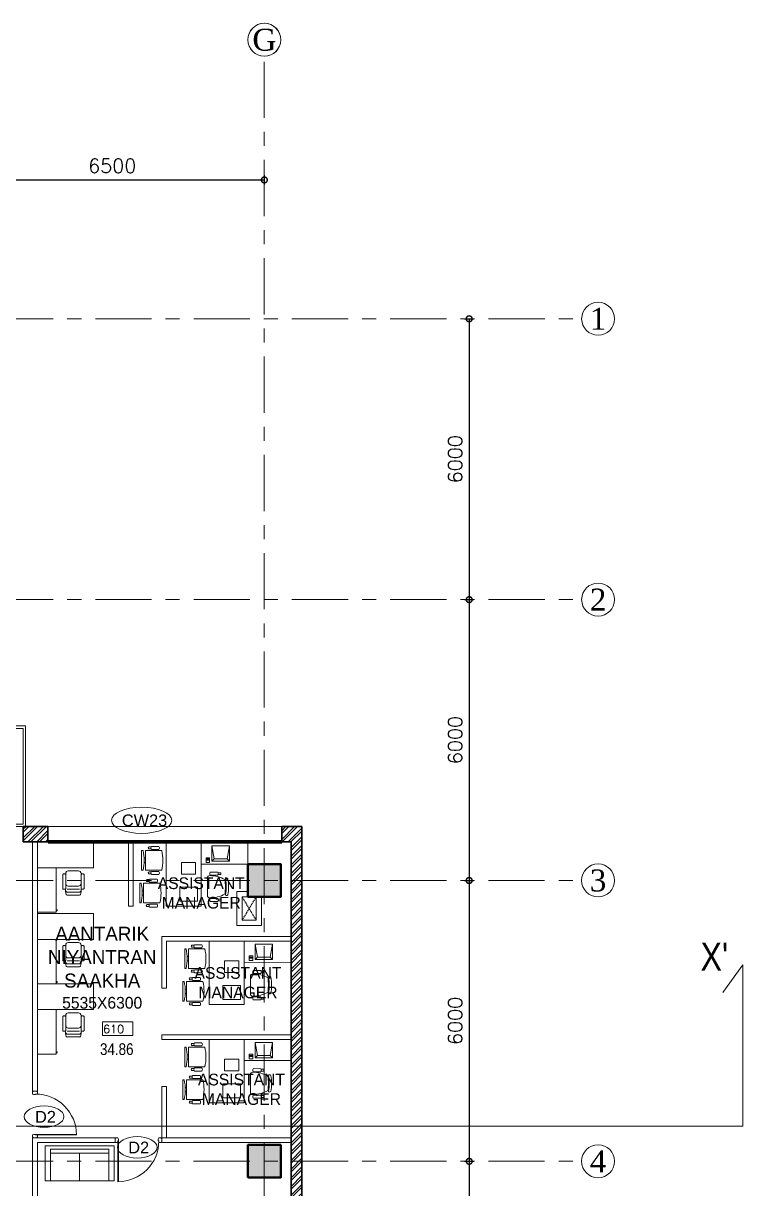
# Model space of a CAD drawing. Header units: millimetres. Extents: x 24487468 to 24959437, y -333213 to 842934.
# Drawn here: x 24750097 to 24765468, y 316038 to 340937 of the extents above; entities that cross this region are included whole.
import ezdxf
from ezdxf.enums import TextEntityAlignment as Align

# ---------------------------------------------------------------- set-up
doc = ezdxf.new("R2010")
doc.units = ezdxf.units.MM
doc.header["$MEASUREMENT"] = 0
doc.header["$PDMODE"] = 3
for name, pattern in [('ACAD_ISO10W100', [18.5, 12, -3, 0.5, -3]), ('BORDERX2', [3.5, 1, -0.5, 1, -0.5, 0, -0.5]), ('Centreline', [21, 12, -3, 3, -3]), ('DASHED2', [0.375, 0.25, -0.125])]:
    doc.linetypes.add(name, pattern=pattern)
doc.layers.get('0').update_dxf_attribs({"lineweight": 5})
for name, color, linetype, lineweight in [('A 0.13 dw', 175, 'Continuous', 5), ('A 0.13furniture', 30, 'Continuous', 0), ('AREA', 7, 'Continuous', 5), ('CENLINE', 220, 'ACAD_ISO10W100', 5), ('COLUMN', 12, 'Continuous', 40), ('DIM', 183, 'Continuous', 5), ('GRID', 205, 'BORDERX2', 5), ('HACTH', 8, 'Continuous', 0), ('hatch', 9, 'Continuous', 0), ('p1 plan grid lck', 6, 'Continuous', 5), ('room number', 99, 'Continuous', 20), ('text', 7, 'Continuous', 15), ('TEXT ROOM', 3, 'Continuous', 15), ('wall', 53, 'Continuous', 15), ('Wall1', 37, 'Continuous', 30), ('WALL2', 4, 'Continuous', 15), ('win shutters', 140, 'Continuous', 25), ('WINDOWS', 4, 'Continuous', 9)]:
    doc.layers.add(name, color=color, linetype=linetype, lineweight=lineweight)
doc.layers.add('A-BTEXT', color=57, linetype='Continuous')
doc.styles.add('arial', font='times.ttf')
doc.styles.add('ATTR', font='romans.shx', dxfattribs={"width": 0.8, "height": 0.48})
doc.styles.add('ordinary', font='arial.ttf')
doc.styles.add('ROMANS', font='romans__.ttf')
doc.styles.add('Tahoma', font='technic_.ttf')
doc.dimstyles.new('DIM100', dxfattribs={"dimtxt": 300, "dimasz": 250, "dimexe": 100, "dimexo": 100, "dimgap": 150, "dimtad": 1, "dimdec": 0, "dimrnd": 5, "dimzin": 0, "dimdsep": 46, "dimtxsty": 'ROMANS', "dimblk": 'DOTSMALL', "dimcen": 0.09, "dimclrd": 256, "dimclre": 256, "dimclrt": 7, "dimadec": 0, "dimazin": 0, "dimtfac": 1, "dimtdec": 0, "dimtix": 1, "dimtofl": 0, "dimtmove": 1, "dimatfit": 3, "dimfxl": 100, "dimfxlon": 1, "dimtolj": 1, "dimtzin": 0, "dimarcsym": 0})

# ---------------------------------------------------------------- blocks, each defined once
blk = doc.blocks.new('column 350')
at = {"layer": 'COLUMN', "ltscale": 100}
h = blk.add_hatch(color=256, dxfattribs=at)
h.dxf.hatch_style = 1
h.paths.add_polyline_path([(1327.5, 1037.5), (627.5, 1037.5), (627.5, 337.5), (1327.5, 337.5)])
blk.add_lwpolyline([(627.5, 1037.5), (1327.5, 1037.5), (1327.5, 337.5), (627.5, 337.5)], close=True, dxfattribs=at)
blk = doc.blocks.new('grid letter-flat-4-flat-1')
at = {"layer": 'GRID', "linetype": 'Continuous'}
blk.add_circle((0, 374.75), 281.25, dxfattribs=at)
blk = doc.blocks.new('Door1000-flat-3')
at = {"layer": 'A 0.13 dw'}
for p, q in [((-38, 0), (-38, -12)), ((38, 0), (-38, 0)), ((-38, -12), (-50, -12)), ((-50, -12), (-50, -63)), ((-50, -63), (-25, -75)), ((-25, -75), (12, -75)), ((12, -75), (12, -63)), ((12, -63), (50, -63)), ((38, -12), (38, 0)), ((50, -12), (38, -12)), ((50, -63), (50, -12)), ((-50, -937), (-25, -925)), ((-50, -988), (-50, -937)), ((-38, -988), (-50, -988)), ((-38, -1000), (-38, -988)), ((-25, -925), (12, -925)), ((12, -925), (12, -937)), ((12, -925), (886, -925)), ((12, -937), (50, -937)), ((12, -937), (886, -937)), ((50, -988), (38, -988)), ((38, -988), (38, -1000)), ((50, -937), (50, -988)), ((38, -1000), (-38, -1000))]:
    blk.add_line(p, q, dxfattribs=at)
blk.add_lwpolyline([(886, -937), (886, -937, 0.414214), (12, -63)], format="xyb", dxfattribs=at)
blk = doc.blocks.new('Production Armchair 1-flat-3-flat-1')
at = {"layer": 'A 0.13furniture'}
for p, q in [((175, 302), (224, 302)), ((175, 262), (225, 262)), ((231, 315), (393, 315)), ((231, 250), (393, 250)), ((454, 189), (454, -188)), ((231, -248), (393, -248)), ((175, -261), (225, -261)), ((175, -300), (224, -300)), ((231, -313), (393, -313))]:
    blk.add_line(p, q, dxfattribs=at)
for centre, radius, start, end in [((185, 282), 21.8, 114.8953, 245.3358), ((284, 282), 62.8, 148.9511, 211.0489), ((340, 282), 62.8, 328.9511, 31.0489), ((804, 0), 804, 167.6021, 192.3979), ((44, 156), 30.3, 34.2916, 145.7084), ((854, 0), 804, 167.6021, 192.3979), ((1965, 0), 1896, 175.3453, 184.606), ((402, -433), 672, 89.8784, 119.0931), ((405, 190), 48.9, 359.252, 92.1864), ((44, -156), 30.3, 214.2902, 325.7098), ((402, 435), 672, 240.894, 270.1219), ((284, -281), 62.8, 148.9511, 211.0489), ((340, -281), 62.8, 328.9511, 31.0489), ((405, -188), 48.9, 267.8132, 0.748), ((185, -280), 21.8, 114.6645, 245.1044)]:
    blk.add_arc(centre, radius, start, end, dxfattribs=at)
at = {"layer": 'A 0.13furniture', "style": 'ATTR', "text_generation_flag": 4, "width": 0.8, "flags": 9}
blk.add_attdef('ESTCODE', (0, 0), '', height=0.126, rotation=270, dxfattribs=at)
blk = doc.blocks.new('Executive Armchair 1-flat-5-flat-1')
at = {"layer": 'A 0.13furniture'}
for p, q in [((-207.9205, 299.7425), (-369.9195, 299.7425)), ((-152.609, 286.8125), (-201.71775, 286.7925)), ((-80.00175, 209.8875), (-430.05475, 209.8875)), ((-207.9205, 234.94), (-369.9195, 234.94)), ((-152.68875, 247.275), (-200.6105, 247.28)), ((-80.00175, -209.89), (-80.00175, 209.8875)), ((-53.85975, 45), (-80.00175, 45)), ((0, 210), (-30.0025, 210)), ((0, 210), (0, -210)), ((-80.00175, -209.89), (-430.001, -209.89)), ((-207.9205, -234.9425), (-369.9195, -234.9425)), ((-152.68875, -247.2775), (-200.6105, -247.2825)), ((-80.00175, -45), (-53.8405, -45)), ((0, -210), (-30.0025, -210)), ((-207.9205, -299.745), (-369.9195, -299.745)), ((-152.609, -286.815), (-201.71775, -286.795))]:
    blk.add_line(p, q, dxfattribs=at)
for centre, radius, start, end in [((-316.09875, 267.3425), 62.82115, 148.951400001, 211.048700002), ((-261.74125, 267.3425), 62.82123, 328.951400001, 31.04859), ((-161.7745, 267.0625), 21.77348, 294.664000001, 65.104889999), ((439.44675, 0.11), 894.44925, 166.435999999, 193.5788), ((839.5795, 0), 894.58, 166.423299999, 193.576700001), ((-316.099, -267.3425), 62.821, 148.951299998, 211.048700002), ((-261.741, -267.3425), 62.821, 328.951299998, 31.04867), ((-161.7745, -267.065), 21.77342, 294.894900003, 65.336150001)]:
    blk.add_arc(centre, radius, start, end, dxfattribs=at)
at = {"layer": 'A 0.13furniture', "style": 'ATTR', "text_generation_flag": 4, "width": 0.8, "flags": 9}
blk.add_attdef('ESTCODE', (0, 0), '', height=0.1199, rotation=90, dxfattribs=at)
blk = doc.blocks.new('Executive Armchair 1-flat-6-flat-1')
at = {"layer": 'A 0.13furniture'}
for p, q in [((-207.9205, 299.7425), (-369.9195, 299.7425)), ((-152.609, 286.8125), (-201.71775, 286.7925)), ((-80.00175, 209.8875), (-430.05475, 209.8875)), ((-207.9205, 234.94), (-369.9195, 234.94)), ((-152.68875, 247.275), (-200.6105, 247.28)), ((-80.00175, -209.89), (-80.00175, 209.8875)), ((-53.85975, 45), (-80.00175, 45)), ((0, 210), (-30.0025, 210)), ((0, 210), (0, -210)), ((-80.00175, -209.89), (-430.001, -209.89)), ((-207.9205, -234.9425), (-369.9195, -234.9425)), ((-152.68875, -247.2775), (-200.6105, -247.2825)), ((-80.00175, -45), (-53.8405, -45)), ((0, -210), (-30.0025, -210)), ((-207.9205, -299.745), (-369.9195, -299.745)), ((-152.609, -286.815), (-201.71775, -286.795))]:
    blk.add_line(p, q, dxfattribs=at)
for centre, radius, start, end in [((-316.09875, 267.3425), 62.82115, 148.951400001, 211.048700002), ((-261.74125, 267.3425), 62.82123, 328.951400001, 31.04859), ((-161.7745, 267.0625), 21.77348, 294.664000001, 65.104889999), ((439.44675, 0.11), 894.44925, 166.435999999, 193.5788), ((839.5795, 0), 894.58, 166.423299999, 193.576700001), ((-316.099, -267.3425), 62.821, 148.951299998, 211.048700002), ((-261.741, -267.3425), 62.821, 328.951299998, 31.04867), ((-161.7745, -267.065), 21.77342, 294.894900003, 65.336150001)]:
    blk.add_arc(centre, radius, start, end, dxfattribs=at)
at = {"layer": 'A 0.13furniture', "style": 'ATTR', "text_generation_flag": 4, "width": 0.8, "flags": 9}
blk.add_attdef('ESTCODE', (0, 0), '', height=0.1199, rotation=90, dxfattribs=at)
blk = doc.blocks.new('ASD-flat-1-flat-1')
at = {"layer": 'A 0.13furniture'}
for p, q in [((552383, -73628), (551383, -73628)), ((551383, -73628), (551383, -74078)), ((551777, -74017), (551777, -73692)), ((551827, -73967), (551777, -73692)), ((551777, -73692), (552152, -73692)), ((552152, -73692), (552102, -73967)), ((552152, -73692), (552152, -74017)), ((552202, -73942), (552202, -74042)), ((552277, -73942), (552202, -73942)), ((552277, -74042), (552277, -73942)), ((551383, -74078), (552383, -74078)), ((551777, -74017), (551827, -73967)), ((552152, -74017), (551777, -74017)), ((552102, -73967), (551827, -73967)), ((552102, -73967), (552152, -74017)), ((552202, -74042), (552277, -74042)), ((552214, -73967), (552214, -73992)), ((552264, -73967), (552214, -73967)), ((552214, -73992), (552264, -73992)), ((552239, -73967), (552239, -73992)), ((552264, -73992), (552264, -73967))]:
    blk.add_line(p, q, dxfattribs=at)
for points in [[(553133, -73628), (553133, -74978), (552383, -74978), (552383, -73628)], [(552801, -74296), (552501, -74296), (552501, -74046), (552801, -74046)], [(552839, -74871), (552464, -74871), (552464, -74571), (552839, -74571)]]:
    blk.add_lwpolyline(points, close=True, dxfattribs=at)
for name, p in [('Executive Armchair 1-flat-6-flat-1', (553655, -74001)), ('Production Armchair 1-flat-3-flat-1', (551797, -74565)), ('Executive Armchair 1-flat-5-flat-1', (553696, -74699))]:
    blk.add_blockref(name, p, dxfattribs=at)
at = {"layer": 'A 0.13furniture', "style": 'ATTR', "width": 0.8, "flags": 9}
blk.add_attdef('ESTCODE', (551777, -73692), '', height=0.00147, dxfattribs=at)
blk = doc.blocks.new('tt1')
at = {"layer": 'A 0.13furniture'}
for p, q in [((-1136, 904), (-1136, 641)), ((-1078, 902), (-1078, 639)), ((-1012, 901), (-1012, 640))]:
    blk.add_line(p, q, dxfattribs=at)
for points in [[(-993, 934), (-706, 934, 0.414214), (-686, 953), (-686, 979, 0.414214), (-706, 999), (-993, 999, 0.414214), (-1012, 979), (-1012, 953, 0.414214)], [(-673, 934), (-895, 934, 0.414214), (-947, 881), (-947, 660, 0.414214), (-895, 607), (-673, 607, 0.414214), (-621, 660), (-621, 881, 0.414214)], [(-993, 607), (-706, 607, -0.414214), (-686, 588), (-686, 562, -0.414214), (-706, 542), (-993, 542, -0.414214), (-1012, 562), (-1012, 588, -0.414214)]]:
    blk.add_lwpolyline(points, format="xyb", close=True, dxfattribs=at)
for points in [[(0, 0), (-552, 0), (-552, 1198), (0, 1198)], [(-552, 0), (-1502, 0), (-1502, 400), (-552, 400)], [(-1450, 400), (-1474, 400), (-1474, 422), (-1450, 422)]]:
    blk.add_lwpolyline(points, close=True, dxfattribs=at)
for centre, radius, start, end in [((-1117, 904), 19.6, 110.5247, 180), ((-1022, 650), 290, 87.2024, 110.5247), ((-1058, 902), 19.6, 125.6622, 180), ((-1008, 832), 106, 88.5058, 125.6622), ((-1117, 637), 19.6, 180, 249.4753), ((-1022, 891), 290, 249.4753, 272.7976), ((-1058, 639), 19.6, 180, 234.3378), ((-1008, 709), 106, 234.3378, 271.4942)]:
    blk.add_arc(centre, radius, start, end, dxfattribs=at)
blk = doc.blocks.new('s11')
at = {"layer": 'A 0.13furniture'}
for p, q in [((-1363, 675), (-1363, 0)), ((-113, 675), (-1363, 675)), ((-1363, 587), (-1363, 0)), ((-113, 587), (-1363, 587)), ((-738, 587), (-738, 0)), ((-113, 0), (-113, 675))]:
    blk.add_line(p, q, dxfattribs=at)
blk.add_lwpolyline([(0, 0), (0, 750), (-1475, 750), (-1475, 0)], close=True, dxfattribs=at)
at = {"layer": 'A 0.13furniture', "style": 'ATTR', "text_generation_flag": 4, "width": 0.8, "flags": 9}
blk.add_attdef('ESTCODE', (0, 750), '', height=0.42, rotation=180, dxfattribs=at)
blk = doc.blocks.new('SEC')
at = {"layer": 'HACTH', "ltscale": 100}
blk.add_lwpolyline([(-34685, 0), (0, 0), (0, 3449), (-425, 2854)], dxfattribs=at)
at = {"layer": 'text', "linetype": 'Continuous', "ltscale": 30, "insert": (-606, 3623), "char_height": 600, "width": 21041.4, "attachment_point": 5, "style": 'arial'}
blk.add_mtext("{\\fTechnic|b0|i0|c2|p2;X'}", dxfattribs=at)
blk = doc.blocks.new('*U36')
at = {"layer": 'room number'}
blk.add_lwpolyline([(46, 40), (46, 240), (491, 240), (491, 40)], close=True, dxfattribs=at)
at = {"layer": 'room number', "style": 'ROMANS'}
blk.add_attdef('ROOM_NUM', (53, 73), '', height=120, dxfattribs=at)
blk = doc.blocks.new('EEXIT')
at = {"layer": 'WINDOWS', "lineweight": 0}
for p, q in [((0, 4581), (-2150, 4581)), ((-2150, 4581), (-2150, 2781)), ((-50, 4531), (-2100, 4531)), ((-2100, 4531), (-2100, 2753)), ((-2100, 4531), (-1180, 4531)), ((-50, 4531), (-50, 2781)), ((0, 4581), (0, 2753)), ((-2100, 3531), (-1180, 3531)), ((-1180, 3611), (-1180, 1700)), ((-1180, 3611), (-970, 3611)), ((-1130, 3561), (-1130, 1750)), ((-1130, 3561), (-1020, 3561)), ((-1130, 3531), (-1020, 3531)), ((-1100, 3531), (-1100, 1781)), ((-1050, 3531), (-1050, 1781)), ((-1020, 3561), (-1020, 1750)), ((-970, 3611), (-970, 1700)), ((-970, 3531), (-50, 3531)), ((-2100, 3281), (-1180, 3281)), ((-1130, 3281), (-1100, 3281)), ((-1050, 3281), (-1020, 3281)), ((-970, 3281), (-50, 3281)), ((-2100, 3031), (-1180, 3031)), ((-1130, 3031), (-1100, 3031)), ((-1050, 3031), (-1020, 3031)), ((-970, 3031), (-50, 3031)), ((-2150, 2781), (-2150, 731)), ((-2100, 2781), (-1180, 2781)), ((-2100, 2753), (-2100, 781)), ((-1130, 2781), (-1100, 2781)), ((-1050, 2781), (-1020, 2781)), ((-970, 2781), (-50, 2781)), ((-50, 2781), (-50, 781)), ((0, 2753), (0, 731)), ((-2100, 2531), (-1180, 2531)), ((-1130, 2531), (-1100, 2531)), ((-1050, 2531), (-1020, 2531)), ((-970, 2531), (-50, 2531)), ((-2100, 2281), (-1180, 2281)), ((-1130, 2281), (-1100, 2281)), ((-1050, 2281), (-1020, 2281)), ((-970, 2281), (-50, 2281)), ((-2100, 2031), (-1180, 2031)), ((-1130, 2031), (-1100, 2031)), ((-1050, 2031), (-1020, 2031)), ((-970, 2031), (-50, 2031)), ((-2100, 1781), (-1180, 1781)), ((-1020, 1781), (-1130, 1781)), ((-1020, 1750), (-1130, 1750)), ((-1050, 1781), (-1020, 1781)), ((-970, 1781), (-50, 1781)), ((-970, 1700), (-1180, 1700)), ((-2100, 781), (-1180, 781)), ((-50, 781), (-2100, 781)), ((0, 731), (-2150, 731))]:
    blk.add_line(p, q, dxfattribs=at)
blk = doc.blocks.new('_DotSmall')
at = {"color": 0, "linetype": 'ByBlock', "const_width": 0.5}
blk.add_lwpolyline([(-0.0625, 0, 1), (0.0625, 0, 1)], format="xyb", close=True, dxfattribs=at)
blk = doc.blocks.new('*D107')
at = {"layer": 'Defpoints', "color": 0, "ltscale": 100, "transparency": 16777216}
for p in [(24755247, 337590), (24748747, 334623), (24755247, 334623)]:
    blk.add_point(p, dxfattribs=at)
at = {"layer": 'DIM', "lineweight": -2, "ltscale": 100, "transparency": 16777216}
for p, q in [((24748747, 337490), (24748747, 337690)), ((24755247, 337490), (24755247, 337690)), ((24748747, 337590), (24755247, 337590))]:
    blk.add_line(p, q, dxfattribs=at)
at = {"layer": 'DIM', "lineweight": -2, "ltscale": 100, "transparency": 16777216, "xscale": 250, "yscale": 250, "zscale": 250, "rotation": 180}
blk.add_blockref('_DotSmall', (24748747, 337590), dxfattribs=at)
at = {"layer": 'DIM', "lineweight": -2, "ltscale": 100, "transparency": 16777216, "xscale": 250, "yscale": 250, "zscale": 250}
blk.add_blockref('_DotSmall', (24755247, 337590), dxfattribs=at)
at = {"layer": 'DIM', "color": 7, "ltscale": 100, "transparency": 16777216, "insert": (24751997, 337891), "char_height": 300, "attachment_point": 5, "style": 'ROMANS'}
blk.add_mtext('\\A1;6500', dxfattribs=at)
blk = doc.blocks.new('*D108')
at = {"layer": 'Defpoints', "color": 0, "ltscale": 100, "transparency": 16777216}
for p in [(24758647, 334623), (24758647, 328623), (24759624, 328623)]:
    blk.add_point(p, dxfattribs=at)
at = {"layer": 'DIM', "lineweight": -2, "ltscale": 100, "transparency": 16777216}
for p, q in [((24759524, 334623), (24759724, 334623)), ((24759624, 334623), (24759624, 328623)), ((24759524, 328623), (24759724, 328623))]:
    blk.add_line(p, q, dxfattribs=at)
at = {"layer": 'DIM', "lineweight": -2, "ltscale": 100, "transparency": 16777216, "xscale": 250, "yscale": 250, "zscale": 250}
for p, rotation in [((24759624, 334623), 90), ((24759624, 328623), 270)]:
    blk.add_blockref('_DotSmall', p, dxfattribs=dict(at, rotation=rotation))
at = {"layer": 'DIM', "color": 7, "ltscale": 100, "transparency": 16777216, "insert": (24759322, 331623), "char_height": 300, "attachment_point": 5, "rotation": 90, "style": 'ROMANS'}
blk.add_mtext('\\A1;6000', dxfattribs=at)
blk = doc.blocks.new('*D109')
at = {"layer": 'Defpoints', "color": 0, "ltscale": 100, "transparency": 16777216}
for p in [(24758647, 328623), (24755598, 322623), (24759624, 322623)]:
    blk.add_point(p, dxfattribs=at)
at = {"layer": 'DIM', "lineweight": -2, "ltscale": 100, "transparency": 16777216}
for p, q in [((24759524, 328623), (24759724, 328623)), ((24759624, 328623), (24759624, 322623)), ((24759524, 322623), (24759724, 322623))]:
    blk.add_line(p, q, dxfattribs=at)
at = {"layer": 'DIM', "lineweight": -2, "ltscale": 100, "transparency": 16777216, "xscale": 250, "yscale": 250, "zscale": 250}
for p, rotation in [((24759624, 328623), 90), ((24759624, 322623), 270)]:
    blk.add_blockref('_DotSmall', p, dxfattribs=dict(at, rotation=rotation))
at = {"layer": 'DIM', "color": 7, "ltscale": 100, "transparency": 16777216, "insert": (24759322, 325623), "char_height": 300, "attachment_point": 5, "rotation": 90, "style": 'ROMANS'}
blk.add_mtext('\\A1;6000', dxfattribs=at)
blk = doc.blocks.new('*D110')
at = {"layer": 'Defpoints', "color": 0, "ltscale": 100, "transparency": 16777216}
for p in [(24755598, 322623), (24755598, 316623), (24759624, 316623)]:
    blk.add_point(p, dxfattribs=at)
at = {"layer": 'DIM', "lineweight": -2, "ltscale": 100, "transparency": 16777216}
for p, q in [((24759524, 322623), (24759724, 322623)), ((24759624, 322623), (24759624, 316623)), ((24759524, 316623), (24759724, 316623))]:
    blk.add_line(p, q, dxfattribs=at)
at = {"layer": 'DIM', "lineweight": -2, "ltscale": 100, "transparency": 16777216, "xscale": 250, "yscale": 250, "zscale": 250}
for p, rotation in [((24759624, 322623), 90), ((24759624, 316623), 270)]:
    blk.add_blockref('_DotSmall', p, dxfattribs=dict(at, rotation=rotation))
at = {"layer": 'DIM', "color": 7, "ltscale": 100, "transparency": 16777216, "insert": (24759322, 319623), "char_height": 300, "attachment_point": 5, "rotation": 90, "style": 'ROMANS'}
blk.add_mtext('\\A1;6000', dxfattribs=at)
blk = doc.blocks.new('*D111')
at = {"layer": 'Defpoints', "color": 0, "ltscale": 100, "transparency": 16777216}
for p in [(24755598, 316623), (24755596, 310623), (24759624, 310623)]:
    blk.add_point(p, dxfattribs=at)
at = {"layer": 'DIM', "lineweight": -2, "ltscale": 100, "transparency": 16777216}
for p, q in [((24759524, 316623), (24759724, 316623)), ((24759624, 316623), (24759624, 310623)), ((24759524, 310623), (24759724, 310623))]:
    blk.add_line(p, q, dxfattribs=at)
at = {"layer": 'DIM', "lineweight": -2, "ltscale": 100, "transparency": 16777216, "xscale": 250, "yscale": 250, "zscale": 250}
for p, rotation in [((24759624, 316623), 90), ((24759624, 310623), 270)]:
    blk.add_blockref('_DotSmall', p, dxfattribs=dict(at, rotation=rotation))
at = {"layer": 'DIM', "color": 7, "ltscale": 100, "transparency": 16777216, "insert": (24759322, 313623), "char_height": 300, "attachment_point": 5, "rotation": 90, "style": 'ROMANS'}
blk.add_mtext('\\A1;6000', dxfattribs=at)

msp = doc.modelspace()

# ---------------------------------------------------------------- hatches: boundary and pattern name
at = {"layer": 'hatch', "ltscale": 100}
h = msp.add_hatch(dxfattribs=at)
h.set_pattern_fill('ANSI32', color=256, scale=350)
h.set_pattern_definition([(45, (24750359.19, 323610.69), (-92.81, 92.81), []), (45, (24750421.06, 323610.69), (-92.81, 92.81), [])])
h.paths.add_polyline_path([(24750621.7, 323778.4), (24750096.7, 323778.4), (24750096.7, 323448.4), (24750621.7, 323448.4)])
h = msp.add_hatch(dxfattribs=at)
h.set_pattern_fill('ANSI32', color=256, scale=350)
h.set_pattern_definition([(45, (24755796.38, 316623.26), (-92.8078, 92.8078), []), (45, (24755858.25, 316623.26), (-92.8078, 92.8078), [])])
h.paths.add_polyline_path([(24756046.6, 323773), (24755621.1, 323773), (24755621.1, 323448.5), (24755816.6, 323448.5), (24755816.6, 309773.4), (24755546.1, 309773.4), (24755546.1, 309473.5), (24756046.6, 309473.5)])

# ---------------------------------------------------------------- linework, layer by layer
at = {"ltscale": 100}
msp.add_lwpolyline([(24728254.7, 324948.5), (24728241.1, 312648.5), (24727347.2, 312648.5), (24727360.7, 308298.5), (24736871.1, 308298.5), (24736871.1, 309478.5), (24740896.1, 309478.5), (24740896.1, 308298.5), (24745173.5, 308298.5), (24745175.6, 309773.4), (24756046.6, 309773.4), (24756046.6, 323773), (24745056.1, 323778.5), (24745056.1, 324948.5), (24740895.1, 324948.5), (24740895.1, 323726), (24736871.1, 323726), (24736871.1, 324948.5), (24728254.7, 324948.5)], dxfattribs=at)
at = {"layer": 'HACTH', "linetype": 'DASHED2', "ltscale": 100}
for p, q in [((24754772.2, 322273.5), (24755072.2, 321772.8)), ((24754772.2, 321772.8), (24755072.2, 322273.5)), ((24754772.2, 322273.5), (24755072.2, 321772.8)), ((24754772.2, 321772.8), (24755072.2, 322273.5))]:
    msp.add_line(p, q, dxfattribs=at)
at = {"layer": 'p1 plan grid lck', "linetype": 'Centreline', "ltscale": 100}
for p, q in [((24755246.6, 340116.4), (24755246.6, 293269.4)), ((24709637.4, 334623.5), (24762027.1, 334623.5)), ((24709637.4, 328623.5), (24762027.1, 328623.5)), ((24709636.3, 322623.5), (24762026.1, 322623.5)), ((24709635.8, 316623.5), (24762025.5, 316623.5))]:
    msp.add_line(p, q, dxfattribs=at)
at = {"layer": 'text', "ltscale": 100}
for centre, major_axis, ratio in [((24752625.1, 323908.1), (-645.2, 0), 0.4312913), ((24750539.4, 317577.3), (-424.8, 0), 0.5372842), ((24752530.7, 316921.6), (-424.8, 0), 0.5372842)]:
    msp.add_ellipse(centre, major_axis=major_axis, ratio=ratio, dxfattribs=at)
at = {"layer": 'wall', "ltscale": 100}
msp.add_line((24755621.1, 323773), (24745056.1, 323773), dxfattribs=at)
at = {"layer": 'Wall1', "ltscale": 100}
for p, q in [((24750096.7, 323778.4), (24750096.7, 323448.4)), ((24750096.7, 323778.4), (24750621.7, 323778.4)), ((24750621.7, 323778.4), (24750621.7, 323448.4)), ((24755621.1, 323773), (24756046.6, 323773)), ((24755621.1, 323773), (24755621.1, 323448.5)), ((24756046.6, 309473.5), (24756046.6, 323773)), ((24750621.7, 323448.4), (24750096.7, 323448.4)), ((24755621.1, 323448.5), (24755816.6, 323448.5)), ((24755816.6, 309773.4), (24755816.6, 323448.5))]:
    msp.add_line(p, q, dxfattribs=at)
at = {"layer": 'WALL2', "ltscale": 100}
for p, q in [((24750296.6, 318123.5), (24750296.6, 323448.5)), ((24750396.6, 318123.5), (24750396.6, 323448.5)), ((24752345.1, 322073.5), (24752345.1, 323448.5)), ((24752445.1, 322073.5), (24752445.1, 323448.5)), ((24754772.2, 322273.5), (24754897.2, 322273.5)), ((24755072.2, 321772.8), (24755072.2, 322273.5)), ((24755072.2, 321772.8), (24755072.2, 322273.5)), ((24752445.1, 322073.5), (24752345.1, 322073.5)), ((24753056.1, 320323.5), (24753056.1, 321423.5)), ((24755816.6, 321423.5), (24753056.1, 321423.5)), ((24753156.1, 320323.5), (24753156.1, 321323.5)), ((24755816.6, 321323.5), (24753156.1, 321323.5)), ((24753156.1, 320323.5), (24753056.1, 320323.5)), ((24753056.1, 319223.5), (24753056.1, 319323.5)), ((24755816.6, 319323.5), (24753056.1, 319323.5)), ((24755816.6, 319223.5), (24753056.1, 319223.5)), ((24753056.1, 317123.5), (24753056.1, 318223.5)), ((24753156.1, 318223.5), (24753056.1, 318223.5)), ((24753156.1, 317123.5), (24753156.1, 318223.5)), ((24750396.6, 318123.5), (24750296.6, 318123.5)), ((24752056.1, 317123.5), (24750296.6, 317123.5)), ((24750296.6, 314473.4), (24750296.6, 317123.5)), ((24752056.1, 317023.5), (24750396.6, 317023.5)), ((24750396.6, 314473.4), (24750396.6, 317023.5)), ((24752056.1, 317123.5), (24752056.1, 317023.5)), ((24755816.6, 317123.5), (24753056.1, 317123.5)), ((24753056.1, 317123.5), (24753056.1, 317023.5)), ((24755816.6, 317023.5), (24753056.1, 317023.5))]:
    msp.add_line(p, q, dxfattribs=at)
for points in [[(24754897.2, 322388.5), (24754657.2, 322388.5), (24754657.2, 321657.8), (24755187.2, 321657.8), (24755187.2, 322273.5)], [(24754772.2, 322273.5), (24754772.2, 321772.8), (24755072.2, 321772.8)], [(24754772.2, 322273.5), (24754772.2, 321772.8), (24755072.2, 321772.8)]]:
    msp.add_lwpolyline(points, dxfattribs=at)
at = {"layer": 'win shutters', "ltscale": 100, "const_width": 75}
msp.add_lwpolyline([(24755621.1, 323448.5), (24750621.7, 323448.5)], dxfattribs=at)

# ---------------------------------------------------------------- block references
at = {"layer": 'A 0.13 dw'}
msp.add_blockref('Door1000-flat-3', (24750346.6, 318123.5), dxfattribs=at)
at = {"layer": 'A 0.13 dw', "rotation": 270}
msp.add_blockref('Door1000-flat-3', (24753056.2, 317073.4), dxfattribs=at)
at = {"layer": 'A 0.13furniture', "xscale": -1, "rotation": 359.9766657198572}
for p in [(25306310.4, 396827.4), (25307229.7, 394727.4), (25307229.7, 392627.4)]:
    msp.add_blockref('ASD-flat-1-flat-1', p, dxfattribs=at)
at = {"layer": 'CENLINE'}
ref = msp.add_blockref('grid letter-flat-4-flat-1', (24755246.1, 340116.7), dxfattribs=dict(at, xscale=1.25, yscale=1.25, zscale=25.4))
ref.add_attrib('GRID_LETTER', 'G', dxfattribs={"layer": 'A-BTEXT', "linetype": 'Continuous', "height": 468.7, "style": 'arial'}).set_placement((24755246.1, 340585.5), align=Align.MIDDLE_CENTER)
ref = msp.add_blockref('grid letter-flat-4-flat-1', (24755246.1, 340116.7), dxfattribs=dict(at, xscale=1.25, yscale=1.25, zscale=25.4))
ref.add_attrib('GRID_LETTER', 'G', dxfattribs={"layer": 'A-BTEXT', "linetype": 'Continuous', "height": 468.7, "style": 'arial'}).set_placement((24755246.1, 340585.5), align=Align.MIDDLE_CENTER)
ref = msp.add_blockref('grid letter-flat-4-flat-1', (24755247.7, 340116.7), dxfattribs=dict(at, xscale=1.25, yscale=1.25, zscale=25.4))
ref.add_attrib('GRID_LETTER', 'G', dxfattribs={"layer": 'A-BTEXT', "linetype": 'Continuous', "height": 468.7, "style": 'arial'}).set_placement((24755247.7, 340585.5), align=Align.MIDDLE_CENTER)
ref = msp.add_blockref('grid letter-flat-4-flat-1', (24755247.7, 340116.7), dxfattribs=dict(at, xscale=1.25, yscale=1.25, zscale=25.4))
ref.add_attrib('GRID_LETTER', 'G', dxfattribs={"layer": 'A-BTEXT', "linetype": 'Continuous', "height": 468.7, "style": 'arial'}).set_placement((24755247.7, 340585.5), align=Align.MIDDLE_CENTER)
ref = msp.add_blockref('grid letter-flat-4-flat-1', (24762378.7, 334155.4), dxfattribs=dict(at, xscale=1.25, yscale=1.25, zscale=25.4))
ref.add_attrib('GRID_LETTER', '1', dxfattribs={"layer": 'A-BTEXT', "linetype": 'Continuous', "height": 468.7, "style": 'arial'}).set_placement((24762378.7, 334624.1), align=Align.MIDDLE_CENTER)
ref = msp.add_blockref('grid letter-flat-4-flat-1', (24762378.7, 334155.4), dxfattribs=dict(at, xscale=1.25, yscale=1.25, zscale=25.4))
ref.add_attrib('GRID_LETTER', '1', dxfattribs={"layer": 'A-BTEXT', "linetype": 'Continuous', "height": 468.7, "style": 'arial'}).set_placement((24762378.7, 334624.1), align=Align.MIDDLE_CENTER)
ref = msp.add_blockref('grid letter-flat-4-flat-1', (24762378.7, 328155.4), dxfattribs=dict(at, xscale=1.25, yscale=1.25, zscale=25.4))
ref.add_attrib('GRID_LETTER', '2', dxfattribs={"layer": 'A-BTEXT', "linetype": 'Continuous', "height": 468.7, "style": 'arial'}).set_placement((24762378.7, 328624.1), align=Align.MIDDLE_CENTER)
ref = msp.add_blockref('grid letter-flat-4-flat-1', (24762378.7, 328155.4), dxfattribs=dict(at, xscale=1.25, yscale=1.25, zscale=25.4))
ref.add_attrib('GRID_LETTER', '2', dxfattribs={"layer": 'A-BTEXT', "linetype": 'Continuous', "height": 468.7, "style": 'arial'}).set_placement((24762378.7, 328624.1), align=Align.MIDDLE_CENTER)
ref = msp.add_blockref('grid letter-flat-4-flat-1', (24762377.6, 322155.4), dxfattribs=dict(at, xscale=1.25, yscale=1.25, zscale=25.4))
ref.add_attrib('GRID_LETTER', '3', dxfattribs={"layer": 'A-BTEXT', "linetype": 'Continuous', "height": 468.7, "style": 'arial'}).set_placement((24762377.6, 322624.1), align=Align.MIDDLE_CENTER)
ref = msp.add_blockref('grid letter-flat-4-flat-1', (24762377.6, 322155.4), dxfattribs=dict(at, xscale=1.25, yscale=1.25, zscale=25.4))
ref.add_attrib('GRID_LETTER', '3', dxfattribs={"layer": 'A-BTEXT', "linetype": 'Continuous', "height": 468.7, "style": 'arial'}).set_placement((24762377.6, 322624.1), align=Align.MIDDLE_CENTER)
ref = msp.add_blockref('grid letter-flat-4-flat-1', (24762377.1, 316155.4), dxfattribs=dict(at, xscale=1.25, yscale=1.25, zscale=25.4))
ref.add_attrib('GRID_LETTER', '4', dxfattribs={"layer": 'A-BTEXT', "linetype": 'Continuous', "height": 468.7, "style": 'arial'}).set_placement((24762377.1, 316624.1), align=Align.MIDDLE_CENTER)
ref = msp.add_blockref('grid letter-flat-4-flat-1', (24762377.1, 316155.4), dxfattribs=dict(at, xscale=1.25, yscale=1.25, zscale=25.4))
ref.add_attrib('GRID_LETTER', '4', dxfattribs={"layer": 'A-BTEXT', "linetype": 'Continuous', "height": 468.7, "style": 'arial'}).set_placement((24762377.1, 316624.1), align=Align.MIDDLE_CENTER)
at = {"layer": 'COLUMN', "rotation": 89.99999999994951}
for p in [(24755934.7, 321646), (24755934.1, 315646)]:
    msp.add_blockref('column 350', p, dxfattribs=at)
at = {"layer": 'DIM', "rotation": 270}
msp.add_blockref('EEXIT', (24745566.1, 323773.5), dxfattribs=at)
at = {"layer": 'HACTH'}
msp.add_blockref('SEC', (24765467.8, 317373.5), dxfattribs=at)
at = {"layer": 'room number', "xscale": 1.456692913385827, "yscale": 1.456692913385827, "zscale": 0.984251968503937}
msp.add_blockref('*U36', (24751723.7, 319255), dxfattribs=at).add_auto_attribs({'ROOM_NUM': '610'})
at = {"layer": 'WALL2', "xscale": -1, "rotation": 270}
for p in [(24750396.6, 323448.6), (24750396.6, 321916.8), (24750396.6, 320415)]:
    msp.add_blockref('tt1', p, dxfattribs=at)
at = {"layer": 'WALL2'}
msp.add_blockref('s11', (24752037.6, 316206.5), dxfattribs=at)

# ---------------------------------------------------------------- texts
at = {"layer": 'AREA', "insert": (24751735.1, 319144.2), "char_height": 250, "width": 614.033, "attachment_point": 1, "style": 'Tahoma'}
msp.add_mtext('34.86', dxfattribs=at)
at = {"layer": 'text', "ltscale": 100, "insert": (24752201.8, 324033.3), "char_height": 250, "width": 373.513, "attachment_point": 1, "style": 'ordinary'}
msp.add_mtext('CW23', dxfattribs=at)
at = {"layer": 'text', "ltscale": 100, "char_height": 200, "attachment_point": 1, "style": 'ordinary'}
for insert in [(24750347.5, 317699), (24752338.8, 317043.3)]:
    msp.add_mtext_dynamic_manual_height_columns('{\\H1.25x;D2}', width=373.513, gutter_width=15, heights=[0], dxfattribs=dict(at, insert=insert))
at = {"layer": 'TEXT ROOM', "width": 3012.597, "attachment_point": 5, "style": 'arial'}
for s, insert, char_height in [('{\\fNirmala UI|b0|i0|c0|p34;ASSISTANT MANAGER}', (24753898.3, 322354.6), 250), ('{\\fNirmala UI|b0|i0|c0|p34;AANTARIK NIYANTRAN SAAKHA\\P\\H0.83333x;5535X6300\\P\\H1.2x; }', (24751782.1, 320524.9), 300), ('{\\fNirmala UI|b0|i0|c0|p34;ASSISTANT MANAGER}', (24754684, 320437.2), 250), ('{\\fNirmala UI|b0|i0|c0|p34;ASSISTANT MANAGER}', (24754757.2, 318159.6), 250)]:
    msp.add_mtext(s, dxfattribs=dict(at, insert=insert, char_height=char_height))

# ---------------------------------------------------------------- dimensions: what is measured, and where the dimension line sits
at = {"layer": 'DIM', "ltscale": 100}
dim = msp.add_linear_dim(base=(24755247.1, 337590.1), p1=(24748747.1, 334623.5), p2=(24755247.1, 334623.5), dimstyle='DIM100', dxfattribs=at)
dim.commit()
dim.dimension.update_dxf_attribs({"geometry": '*D107', "text_midpoint": (24751997.1, 337891.5)})
for base, p1, p2, picture, middle in [((24759623.6, 328623.5), (24758646.6, 334623.5), (24758646.6, 328623.5), '*D108', (24759322.2, 331623.5)), ((24759623.6, 322623.5), (24758646.6, 328623.5), (24755597.9, 322623.5), '*D109', (24759322.2, 325623.5)), ((24759623.6, 316623.5), (24755597.9, 322623.5), (24755598, 316623.5), '*D110', (24759322.2, 319623.5)), ((24759623.6, 310623.5), (24755598, 316623.5), (24755596.1, 310623.5), '*D111', (24759322.2, 313623.5))]:
    dim = msp.add_linear_dim(base=base, p1=p1, p2=p2, angle=90, dimstyle='DIM100', dxfattribs=at)
    dim.commit()
    dim.dimension.update_dxf_attribs({"geometry": picture, "text_midpoint": middle})

doc.saveas('drawing.dxf')
